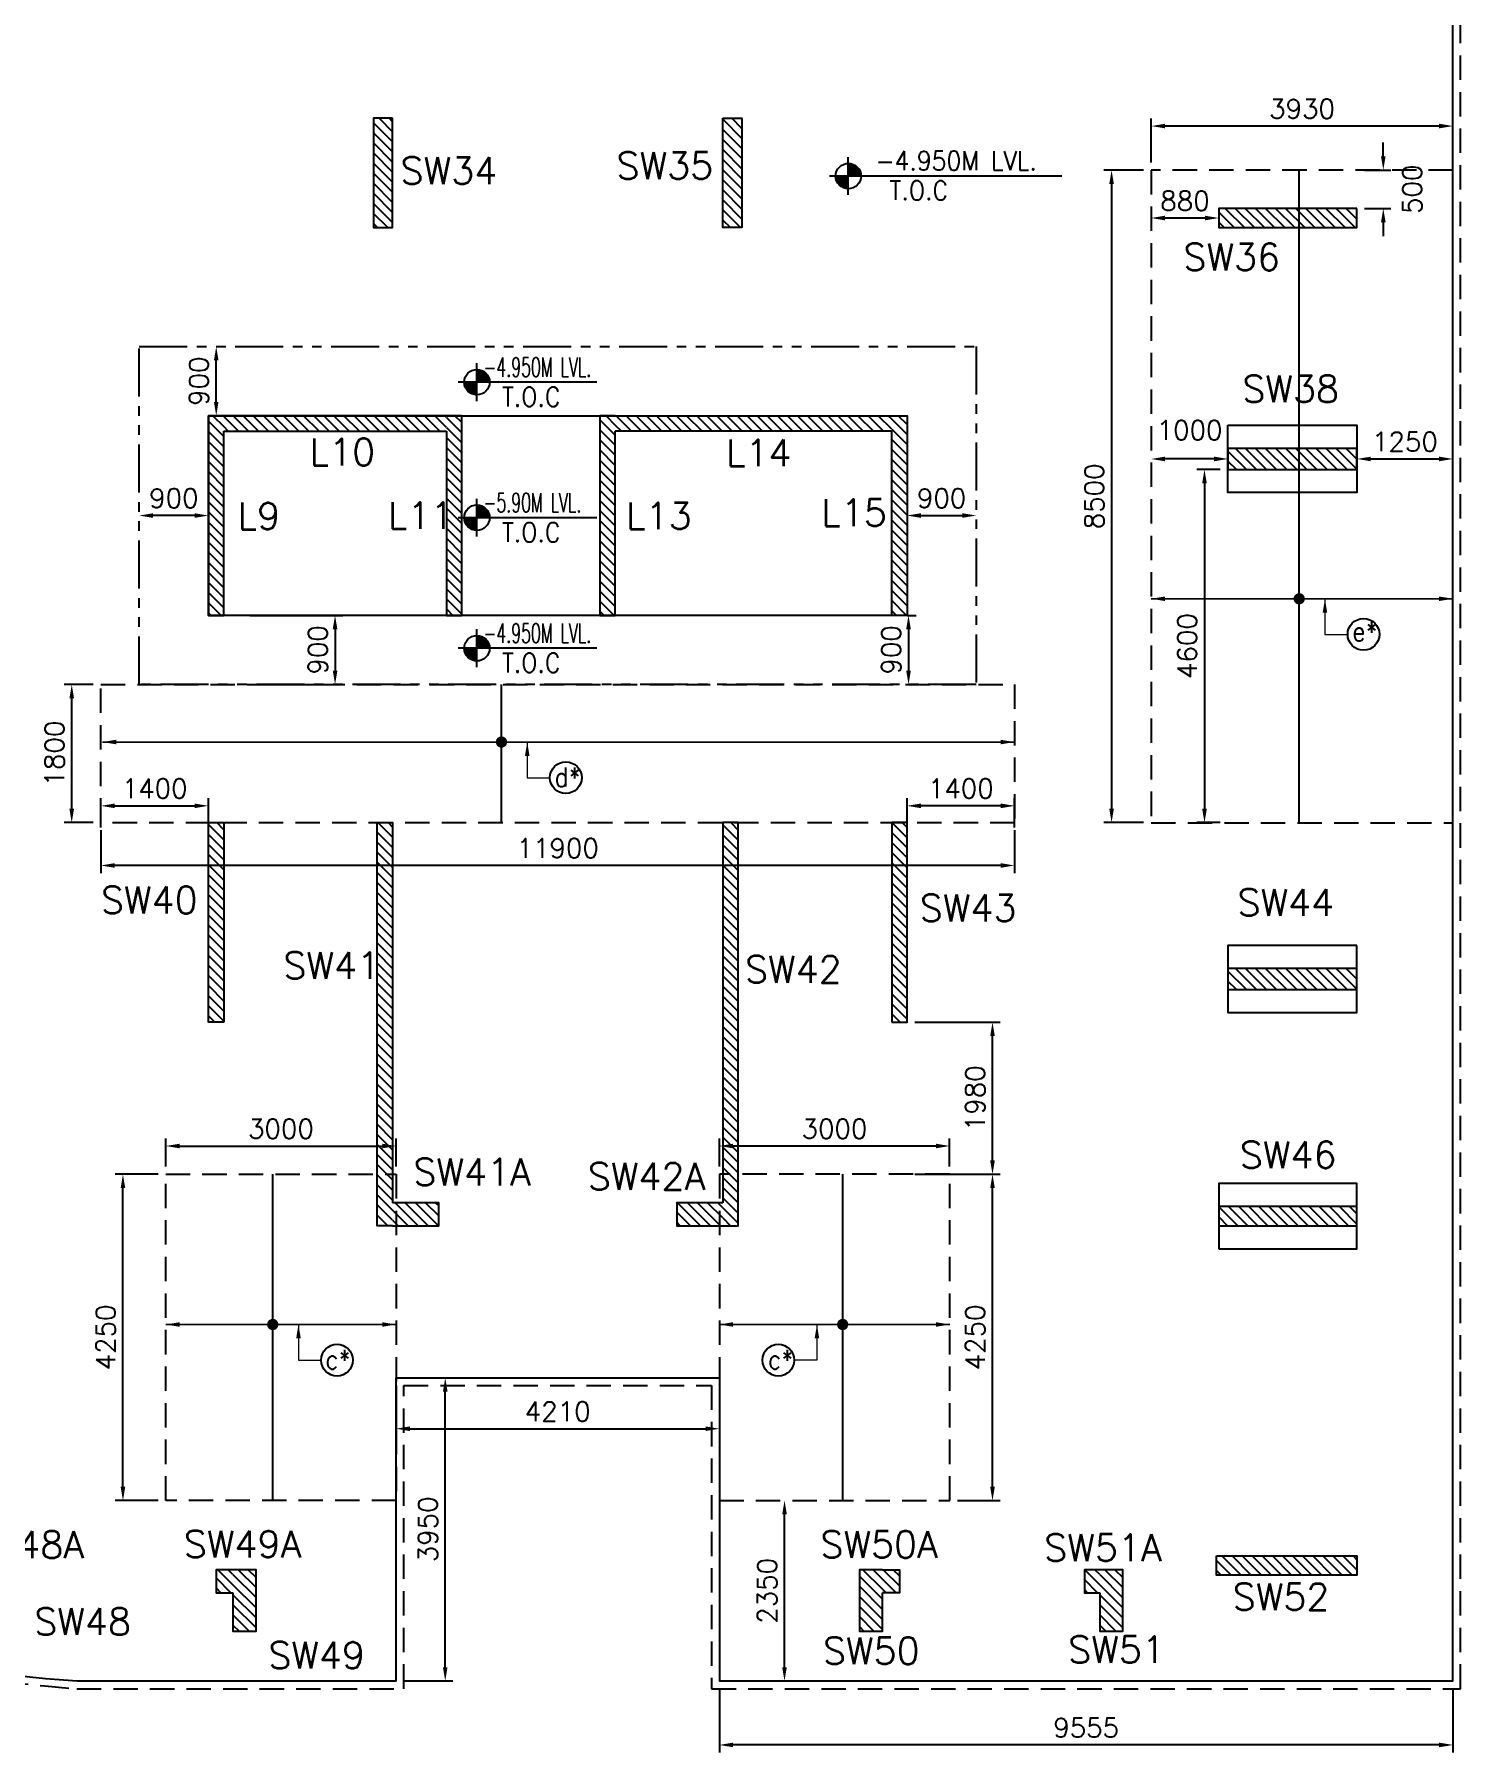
# Model space of a CAD drawing. Extents: x 493682 to 1244665, y -124941 to -2846.
# Drawn here: x 592529 to 611106, y -58527 to -36147 of the extents above; entities that cross this region are included whole.
import ezdxf
from ezdxf.lldxf.tags import DXFTag

# ---------------------------------------------------------------- set-up
doc = ezdxf.new("R2010")
doc.units = 0
doc.header["$MEASUREMENT"] = 0
doc.header["$PDMODE"] = 34
doc.header["$PDSIZE"] = 50
doc.linetypes.add('HIDDEN', pattern=[9.525, 6.35, -3.175])
doc.linetypes.add('PHANTOM4', pattern=[0.625, 0.3125, -0.0625, 0.0625, -0.0625, 0.0625, -0.0625])
for name, color, linetype in [('001 TOP VERTICAL STEEL', 183, 'Continuous'), ('001 Y.DIR', 92, 'Continuous'), ('003 5.875M', 123, 'Continuous'), ('02BEAM TEXT', 3, 'Continuous'), ('04 FOOTING', 2, 'Continuous'), ('04 NORMAL TEXT', 2, 'Continuous'), ('18 COL. TEXT', 1, 'Continuous'), ('19 COLUMN', 1, 'Continuous'), ('21GRID CIRCLE', 5, 'Continuous'), ('22222', 63, 'Continuous'), ('25 hatch', 8, 'Continuous'), ('26 HT (PCC)', 8, 'Continuous'), ('RENF', 2, 'Continuous')]:
    doc.layers.add(name, color=color, linetype=linetype)
doc.styles.add('ROMANS', font='simplex.shx')
tags = doc.linetypes.add('HIDDEN2', pattern=[0.1875, 0.125, -0.0625]).pattern_tags.tags
tags[6:7] = [DXFTag(74, 4), DXFTag(75, 0), DXFTag(340, '0'), DXFTag(46, 1.0), DXFTag(50, 0.0), DXFTag(44, 0.0), DXFTag(45, 0.0)]
tags[4:5] = [DXFTag(74, 4), DXFTag(75, 0), DXFTag(340, '0'), DXFTag(46, 1.0), DXFTag(50, 0.0), DXFTag(44, 0.0), DXFTag(45, 0.0)]
doc.dimstyles.new('SDU-II', dxfattribs={"dimscale": 100, "dimtxt": 2.5, "dimasz": 1.8, "dimexe": 1, "dimexo": 1, "dimgap": 1, "dimtad": 1, "dimdec": 0, "dimzin": 0, "dimdsep": 46, "dimtxsty": 'ROMANS', "dimcen": 0.09, "dimclrd": 5, "dimclre": 5, "dimclrt": 4, "dimadec": 0, "dimazin": 0, "dimtfac": 1, "dimtdec": 0, "dimtmove": 1, "dimatfit": 3, "dimfxl": 1, "dimtolj": 1, "dimtzin": 0, "dimlwd": 9, "dimlwe": 0, "dimarcsym": 1})
doc.dimstyles.get("Standard").update_dxf_attribs({"dimscale": 100, "dimtxt": 2.5, "dimasz": 1.8, "dimexe": 1, "dimexo": 1, "dimgap": 1, "dimtad": 1, "dimdec": 0, "dimzin": 0, "dimdsep": 46, "dimtxsty": 'ROMANS', "dimcen": 0, "dimclrd": 5, "dimclre": 5, "dimclrt": 4, "dimadec": 0, "dimazin": 0, "dimtfac": 1, "dimtdec": 4, "dimtofl": 0, "dimtmove": 2, "dimatfit": 3, "dimfxl": 1, "dimtolj": 1, "dimtzin": 0, "dimlwe": -1, "dimarcsym": 0})
pattern_1 = [(315, (-18882.915, -74416.34), (65.63609, 65.63609), [])]

# ---------------------------------------------------------------- blocks, each defined once
blk = doc.blocks.new('*D10')
at = {"color": 5, "linetype": 'Continuous', "transparency": 16777216}
for p, q in [((595337, -43714), (596546, -43714)), ((595337, -44614), (596546, -44614))]:
    blk.add_line(p, q, dxfattribs=at)
at = {"color": 5, "linetype": 'Continuous', "lineweight": -2, "transparency": 16777216}
blk.add_line((596446, -43894), (596446, -44434), dxfattribs=at)
at = {"color": 5, "transparency": 16777216}
for points in [[(596476, -43894), (596416, -43894), (596446, -43714)], [(596416, -44434), (596476, -44434), (596446, -44614)]]:
    blk.add_solid(points, dxfattribs=at)
at = {"layer": 'DEFPOINTS', "color": 0, "transparency": 16777216}
for p in [(595237, -43714), (595237, -44614), (596446, -44614)]:
    blk.add_point(p, dxfattribs=at)
at = {"color": 4, "transparency": 16777216, "insert": (596221, -44164), "char_height": 250, "attachment_point": 5, "rotation": 90, "style": 'ROMANS'}
blk.add_mtext('\\A1;900', dxfattribs=at)
blk = doc.blocks.new('zw$DB44')
at = {"layer": '25 hatch', "linetype": 'Continuous', "ltscale": 5}
h = blk.add_hatch(dxfattribs=at)
h.set_pattern_fill('ANSI31', color=256, scale=29.235733, angle=270, style=0)
h.set_pattern_definition(pattern_1)
h.paths.add_polyline_path([(5060, -29175), (4810, -29175), (4810, -30600), (5060, -30600)])
h = blk.add_hatch(dxfattribs=at)
h.set_pattern_fill('ANSI31', color=256, scale=29.235733, angle=270, style=0)
h.set_pattern_definition(pattern_1)
h.paths.add_polyline_path([(9360, -29175), (9610, -29175), (9610, -30600), (9360, -30600)])
h = blk.add_hatch(dxfattribs=at)
h.set_pattern_fill('ANSI31', color=256, scale=29.235733, angle=270, style=0)
h.set_pattern_definition(pattern_1)
h.paths.add_polyline_path([(17620, -30350), (15820, -30350), (15820, -30600), (17620, -30600)])
h = blk.add_hatch(dxfattribs=at)
h.set_pattern_fill('ANSI31', color=256, scale=29.235733, angle=270, style=0)
h.set_pattern_definition(pattern_1)
h.paths.add_polyline_path([(2860, -33050), (2660, -33050), (2660, -35650), (2860, -35650)])
h = blk.add_hatch(dxfattribs=at)
h.set_pattern_fill('ANSI31', color=256, scale=29.235733, angle=270, style=0)
h.set_pattern_definition(pattern_1)
h.paths.add_polyline_path([(5760, -33050), (2860, -33050), (2860, -33250), (5760, -33250)])
h = blk.add_hatch(dxfattribs=at)
h.set_pattern_fill('ANSI31', color=256, scale=29.235733, angle=270, style=0)
h.set_pattern_definition(pattern_1)
h.paths.add_polyline_path([(5760, -35650), (5960, -35650), (5960, -33050), (5760, -33050)])
h = blk.add_hatch(dxfattribs=at)
h.set_pattern_fill('ANSI31', color=256, scale=29.235733, angle=270, style=0)
h.set_pattern_definition(pattern_1)
h.paths.add_polyline_path([(7760, -35650), (7960, -35650), (7960, -33050), (7760, -33050)])
h = blk.add_hatch(dxfattribs=at)
h.set_pattern_fill('ANSI31', color=256, scale=29.235733, angle=270, style=0)
h.set_pattern_definition(pattern_1)
h.paths.add_polyline_path([(7960, -33050), (11560, -33050), (11560, -33250), (7960, -33250)])
h = blk.add_hatch(dxfattribs=at)
h.set_pattern_fill('ANSI31', color=256, scale=29.235733, angle=270, style=0)
h.set_pattern_definition(pattern_1)
h.paths.add_polyline_path([(11560, -33050), (11760, -33050), (11760, -35650), (11560, -35650)])
h = blk.add_hatch(dxfattribs=at)
h.set_pattern_fill('ANSI31', color=256, scale=29.235733, angle=270, style=0)
h.set_pattern_definition([(315, (257.085, -99961.34), (65.63609, 65.63609), [])])
h.paths.add_polyline_path([(17620, -33750), (17620, -33475), (15940, -33475), (15940, -33750)])
h = blk.add_hatch(dxfattribs=at)
h.set_pattern_fill('ANSI31', color=256, scale=29.235733, angle=270, style=0)
h.set_pattern_definition(pattern_1)
h.paths.add_polyline_path([(2860, -40950), (2660, -40950), (2660, -38350), (2860, -38350)])
h = blk.add_hatch(dxfattribs=at)
h.set_pattern_fill('ANSI31', color=256, scale=29.235733, angle=270, style=0)
h.set_pattern_definition(pattern_1)
h.paths.add_polyline_path([(4860, -38350), (5060, -38350), (5060, -43600), (4860, -43600)])
h = blk.add_hatch(dxfattribs=at)
h.set_pattern_fill('ANSI31', color=256, scale=29.235733, angle=270, style=0)
h.set_pattern_definition(pattern_1)
h.paths.add_polyline_path([(9360, -43600), (9560, -43600), (9560, -38350), (9360, -38350)])
h = blk.add_hatch(dxfattribs=at)
h.set_pattern_fill('ANSI31', color=256, scale=29.235733, angle=270, style=0)
h.set_pattern_definition(pattern_1)
h.paths.add_polyline_path([(11560, -40950), (11760, -40950), (11760, -38350), (11560, -38350)])
h = blk.add_hatch(dxfattribs=at)
h.set_pattern_fill('ANSI31', color=256, scale=29.235733, angle=270, style=0)
h.set_pattern_definition([(315, (257.085, -106736.34), (65.63609, 65.63609), [])])
h.paths.add_polyline_path([(17620, -40525), (17620, -40250), (15940, -40250), (15940, -40525)])
h = blk.add_hatch(dxfattribs=at)
h.set_pattern_fill('ANSI31', color=256, scale=29.235733, angle=270, style=0)
h.set_pattern_definition(pattern_1)
h.paths.add_polyline_path([(5060, -43600), (5660, -43600), (5660, -43300), (5060, -43300)])
h = blk.add_hatch(dxfattribs=at)
h.set_pattern_fill('ANSI31', color=256, scale=29.235733, angle=270, style=0)
h.set_pattern_definition(pattern_1)
h.paths.add_polyline_path([(8760, -43600), (9360, -43600), (9360, -43300), (8760, -43300)])
h = blk.add_hatch(dxfattribs=at)
h.set_pattern_fill('ANSI31', color=256, scale=29.235733, angle=270, style=0)
h.set_pattern_definition([(315, (137.085, -112036.34), (65.63609, 65.63609), [])])
h.paths.add_polyline_path([(15820, -43600), (15820, -43350), (17620, -43350), (17620, -43600)])
h = blk.add_hatch(dxfattribs=at)
h.set_pattern_fill('ANSI31', color=256, scale=29.235733, angle=270, style=0)
h.set_pattern_definition(pattern_1)
h.paths.add_polyline_path([(2760, -48380), (2980, -48380), (2980, -48080), (2760, -48080)])
h = blk.add_hatch(dxfattribs=at)
h.set_pattern_fill('ANSI31', color=256, scale=29.235733, angle=270, style=0)
h.set_pattern_definition(pattern_1)
h.paths.add_polyline_path([(2980, -48880), (3280, -48880), (3280, -48080), (2980, -48080)])
h = blk.add_hatch(dxfattribs=at)
h.set_pattern_fill('ANSI31', color=256, scale=29.235733, angle=270, style=0)
h.set_pattern_definition(pattern_1)
h.paths.add_polyline_path([(11140, -48880), (11440, -48880), (11440, -48080), (11140, -48080)])
h = blk.add_hatch(dxfattribs=at)
h.set_pattern_fill('ANSI31', color=256, scale=29.235733, angle=270, style=0)
h.set_pattern_definition(pattern_1)
h.paths.add_polyline_path([(11440, -48080), (11660, -48080), (11660, -48380), (11440, -48380)])
h = blk.add_hatch(dxfattribs=at)
h.set_pattern_fill('ANSI31', color=256, scale=29.235733, angle=270, style=0)
h.set_pattern_definition(pattern_1)
h.paths.add_polyline_path([(14270, -48080), (14070, -48080), (14070, -48380), (14270, -48380)])
h = blk.add_hatch(dxfattribs=at)
h.set_pattern_fill('ANSI31', color=256, scale=29.235733, angle=270, style=0)
h.set_pattern_definition(pattern_1)
h.paths.add_polyline_path([(14270, -48880), (14570, -48880), (14570, -48080), (14270, -48080)])
h = blk.add_hatch(dxfattribs=at)
h.set_pattern_fill('ANSI31', color=256, scale=29.235733, angle=270, style=0)
h.set_pattern_definition(pattern_1)
h.paths.add_polyline_path([(15790, -47899), (17620, -47899), (17620, -48150), (15790, -48150)])
at = {"layer": '19 COLUMN'}
for points in [[(5060, -29175), (4810, -29175), (4810, -30600), (5060, -30600)], [(9360, -29175), (9610, -29175), (9610, -30600), (9360, -30600)], [(17620, -30350), (15820, -30350), (15820, -30600), (17620, -30600)], [(15940, -33175), (17620, -33175), (17620, -34050), (15940, -34050)], [(17620, -33750), (17620, -33475), (15940, -33475), (15940, -33750)], [(2860, -40950), (2660, -40950), (2660, -38350), (2860, -38350)], [(11560, -40950), (11760, -40950), (11760, -38350), (11560, -38350)], [(17620, -39950), (15940, -39950), (15940, -40825), (17620, -40825)], [(17620, -40525), (17620, -40250), (15940, -40250), (15940, -40525)], [(15820, -43900), (17620, -43900), (17620, -43050), (15820, -43050)], [(17620, -43600), (17620, -43350), (15820, -43350), (15820, -43600)], [(15790, -47899), (17620, -47899), (17620, -48150), (15790, -48150)]]:
    blk.add_lwpolyline(points, close=True, dxfattribs=at)
for points in [[(2860, -33050), (2860, -33050), (2660, -33050), (2660, -35650), (2860, -35650), (2860, -33250)], [(5760, -33050), (2860, -33050), (2860, -33050)], [(5760, -33250), (5760, -35650), (5960, -35650), (5960, -33050), (5760, -33050)], [(7960, -33050), (7760, -33050), (7760, -35650), (7960, -35650), (7960, -33250)], [(7960, -33050), (11560, -33050)], [(11560, -33050), (11760, -33050), (11760, -35650), (11560, -35650), (11560, -33250)], [(2860, -33250), (5760, -33250)], [(11560, -33250), (7960, -33250)], [(5060, -43600), (4860, -43600), (4860, -38350), (5060, -38350), (5060, -43300)], [(9360, -43600), (9560, -43600), (9560, -38350), (9360, -38350), (9360, -43300)], [(5060, -43600), (5660, -43600), (5660, -43300), (5060, -43300)], [(9360, -43300), (8760, -43300), (8760, -43600), (9360, -43600)], [(2980, -48080), (2760, -48080), (2760, -48380), (2980, -48380)], [(2980, -48380), (2980, -48880), (3280, -48880), (3280, -48080), (2980, -48080)], [(11440, -48080), (11140, -48080), (11140, -48880), (11440, -48880), (11440, -48380)], [(11440, -48080), (11660, -48080), (11660, -48380), (11440, -48380)], [(14270, -48080), (14070, -48080), (14070, -48380), (14270, -48380)], [(14270, -48380), (14270, -48880), (14570, -48880), (14570, -48080), (14270, -48080)]]:
    blk.add_lwpolyline(points, dxfattribs=at)
blk = doc.blocks.new('*D21')
at = {"color": 5, "linetype": 'Continuous', "transparency": 16777216}
for p, q in [((594896, -40214), (594998, -40214)), ((594896, -41114), (594998, -41114))]:
    blk.add_line(p, q, dxfattribs=at)
at = {"color": 5, "linetype": 'Continuous', "lineweight": -2, "transparency": 16777216}
blk.add_line((594898, -40934), (594898, -40394), dxfattribs=at)
at = {"color": 5, "transparency": 16777216}
for points in [[(594928, -40394), (594868, -40394), (594898, -40214)], [(594868, -40934), (594928, -40934), (594898, -41114)]]:
    blk.add_solid(points, dxfattribs=at)
at = {"layer": 'DEFPOINTS', "color": 0, "transparency": 16777216}
for p in [(594796, -40214), (594898, -40214), (594796, -41114)]:
    blk.add_point(p, dxfattribs=at)
at = {"color": 4, "transparency": 16777216, "insert": (594673, -40664), "char_height": 250, "attachment_point": 5, "rotation": 90, "style": 'ROMANS'}
blk.add_mtext('\\A1;900', dxfattribs=at)
blk = doc.blocks.new('*D22')
at = {"color": 5, "linetype": 'Continuous', "transparency": 16777216}
for p, q in [((593896, -42514), (593896, -42514)), ((594796, -42514), (594796, -42514))]:
    blk.add_line(p, q, dxfattribs=at)
at = {"color": 5, "linetype": 'Continuous', "lineweight": -2, "transparency": 16777216}
blk.add_line((594616, -42414), (594076, -42414), dxfattribs=at)
at = {"color": 5, "transparency": 16777216}
for points in [[(594076, -42384), (594076, -42444), (593896, -42414)], [(594616, -42444), (594616, -42384), (594796, -42414)]]:
    blk.add_solid(points, dxfattribs=at)
at = {"layer": 'DEFPOINTS', "color": 0, "transparency": 16777216}
for p in [(593896, -42414), (593896, -42414), (594796, -42414)]:
    blk.add_point(p, dxfattribs=at)
at = {"color": 4, "transparency": 16777216, "insert": (594346, -42189), "char_height": 250, "attachment_point": 5, "style": 'ROMANS'}
blk.add_mtext('\\A1;900', dxfattribs=at)
blk = doc.blocks.new('*D23')
at = {"color": 5, "linetype": 'Continuous', "transparency": 16777216}
for p, q in [((603896, -42314), (603896, -42314)), ((604796, -42314), (604796, -42314))]:
    blk.add_line(p, q, dxfattribs=at)
at = {"color": 5, "linetype": 'Continuous', "lineweight": -2, "transparency": 16777216}
blk.add_line((604076, -42414), (604616, -42414), dxfattribs=at)
at = {"color": 5, "transparency": 16777216}
for points in [[(604076, -42384), (604076, -42444), (603896, -42414)], [(604616, -42444), (604616, -42384), (604796, -42414)]]:
    blk.add_solid(points, dxfattribs=at)
at = {"layer": 'DEFPOINTS', "color": 0, "transparency": 16777216}
for p in [(603896, -42414), (604796, -42414), (604796, -42414)]:
    blk.add_point(p, dxfattribs=at)
at = {"color": 4, "transparency": 16777216, "insert": (604346, -42189), "char_height": 250, "attachment_point": 5, "rotation": 0.0008, "style": 'ROMANS'}
blk.add_mtext('\\A1;900', dxfattribs=at)
blk = doc.blocks.new('*D24')
at = {"color": 5, "linetype": 'Continuous', "transparency": 16777216}
for p, q in [((603896, -43714), (604015, -43714)), ((603896, -44614), (604015, -44614))]:
    blk.add_line(p, q, dxfattribs=at)
at = {"color": 5, "linetype": 'Continuous', "lineweight": -2, "transparency": 16777216}
blk.add_line((603915, -43894), (603915, -44434), dxfattribs=at)
at = {"color": 5, "transparency": 16777216}
for points in [[(603945, -43894), (603885, -43894), (603915, -43714)], [(603885, -44434), (603945, -44434), (603915, -44614)]]:
    blk.add_solid(points, dxfattribs=at)
at = {"layer": 'DEFPOINTS', "color": 0, "transparency": 16777216}
for p in [(603796, -43714), (603796, -44614), (603915, -44614)]:
    blk.add_point(p, dxfattribs=at)
at = {"color": 4, "transparency": 16777216, "insert": (603690, -44164), "char_height": 250, "attachment_point": 5, "rotation": 90, "style": 'ROMANS'}
blk.add_mtext('\\A1;900', dxfattribs=at)
blk = doc.blocks.new('*D53')
at = {"color": 5, "linetype": 'Continuous', "transparency": 16777216}
for p, q in [((593396, -46514), (593396, -47072)), ((605296, -46514), (605296, -47072))]:
    blk.add_line(p, q, dxfattribs=at)
at = {"color": 5, "linetype": 'Continuous', "lineweight": -2, "transparency": 16777216}
blk.add_line((605116, -46972), (593576, -46972), dxfattribs=at)
at = {"color": 5, "transparency": 16777216}
for points in [[(593576, -46942), (593576, -47002), (593396, -46972)], [(605116, -47002), (605116, -46942), (605296, -46972)]]:
    blk.add_solid(points, dxfattribs=at)
at = {"layer": 'DEFPOINTS', "color": 0, "transparency": 16777216}
for p in [(593396, -46414), (605296, -46414), (593396, -46972)]:
    blk.add_point(p, dxfattribs=at)
at = {"color": 4, "transparency": 16777216, "insert": (599346, -46747), "char_height": 250, "attachment_point": 5, "style": 'ROMANS'}
blk.add_mtext('\\A1;11900', dxfattribs=at)
blk = doc.blocks.new('*D55')
at = {"color": 5, "linetype": 'Continuous', "transparency": 16777216}
for p, q in [((607076, -37814), (607076, -37241)), ((611006, -37814), (611006, -37241))]:
    blk.add_line(p, q, dxfattribs=at)
at = {"color": 5, "linetype": 'Continuous', "lineweight": -2, "transparency": 16777216}
blk.add_line((610826, -37341), (607256, -37341), dxfattribs=at)
at = {"color": 5, "transparency": 16777216}
for points in [[(607256, -37311), (607256, -37371), (607076, -37341)], [(610826, -37371), (610826, -37311), (611006, -37341)]]:
    blk.add_solid(points, dxfattribs=at)
at = {"layer": 'DEFPOINTS', "color": 0, "transparency": 16777216}
for p in [(607076, -37341), (607076, -37914), (611006, -37914)]:
    blk.add_point(p, dxfattribs=at)
at = {"color": 4, "transparency": 16777216, "insert": (609041, -37116), "char_height": 250, "attachment_point": 5, "style": 'ROMANS'}
blk.add_mtext('\\A1;3930', dxfattribs=at)
blk = doc.blocks.new('*D56')
at = {"color": 5, "linetype": 'Continuous', "transparency": 16777216}
for p, q in [((594140, -50994), (593583, -50994)), ((594140, -55244), (593583, -55244))]:
    blk.add_line(p, q, dxfattribs=at)
at = {"color": 5, "linetype": 'Continuous', "lineweight": -2, "transparency": 16777216}
blk.add_line((593683, -55064), (593683, -51174), dxfattribs=at)
at = {"color": 5, "transparency": 16777216}
for points in [[(593713, -51174), (593653, -51174), (593683, -50994)], [(593653, -55064), (593713, -55064), (593683, -55244)]]:
    blk.add_solid(points, dxfattribs=at)
at = {"layer": 'DEFPOINTS', "color": 0, "transparency": 16777216}
for p in [(593683, -50994), (594240, -50994), (594240, -55244)]:
    blk.add_point(p, dxfattribs=at)
at = {"color": 4, "transparency": 16777216, "insert": (593458, -53119), "char_height": 250, "attachment_point": 5, "rotation": 90, "style": 'ROMANS'}
blk.add_mtext('\\A1;4250', dxfattribs=at)
blk = doc.blocks.new('*D57')
at = {"color": 5, "linetype": 'Continuous', "transparency": 16777216}
for p, q in [((594240, -50894), (594240, -50526)), ((597241, -50894), (597241, -50526))]:
    blk.add_line(p, q, dxfattribs=at)
at = {"color": 5, "linetype": 'Continuous', "lineweight": -2, "transparency": 16777216}
blk.add_line((594420, -50626), (597061, -50626), dxfattribs=at)
at = {"color": 5, "transparency": 16777216}
for points in [[(594420, -50596), (594420, -50656), (594240, -50626)], [(597061, -50656), (597061, -50596), (597241, -50626)]]:
    blk.add_solid(points, dxfattribs=at)
at = {"layer": 'DEFPOINTS', "color": 0, "transparency": 16777216}
for p in [(597241, -50626), (594240, -50994), (597241, -50994)]:
    blk.add_point(p, dxfattribs=at)
at = {"color": 4, "transparency": 16777216, "insert": (595741, -50401), "char_height": 250, "attachment_point": 5, "style": 'ROMANS'}
blk.add_mtext('\\A1;3000', dxfattribs=at)
blk = doc.blocks.new('*D58')
at = {"color": 5, "linetype": 'Continuous', "transparency": 16777216}
for p, q in [((604551, -50994), (605109, -50994)), ((604551, -55244), (605109, -55244))]:
    blk.add_line(p, q, dxfattribs=at)
at = {"color": 5, "linetype": 'Continuous', "lineweight": -2, "transparency": 16777216}
blk.add_line((605009, -55064), (605009, -51174), dxfattribs=at)
at = {"color": 5, "transparency": 16777216}
for points in [[(605039, -51174), (604979, -51174), (605009, -50994)], [(604979, -55064), (605039, -55064), (605009, -55244)]]:
    blk.add_solid(points, dxfattribs=at)
at = {"layer": 'DEFPOINTS', "color": 0, "transparency": 16777216}
for p in [(604451, -50994), (605009, -50994), (604451, -55244)]:
    blk.add_point(p, dxfattribs=at)
at = {"color": 4, "transparency": 16777216, "insert": (604784, -53119), "char_height": 250, "attachment_point": 5, "rotation": 90, "style": 'ROMANS'}
blk.add_mtext('\\A1;4250', dxfattribs=at)
blk = doc.blocks.new('*D59')
at = {"color": 5, "linetype": 'Continuous', "transparency": 16777216}
for p, q in [((601451, -50894), (601451, -50526)), ((604451, -50894), (604451, -50526))]:
    blk.add_line(p, q, dxfattribs=at)
at = {"color": 5, "linetype": 'Continuous', "lineweight": -2, "transparency": 16777216}
blk.add_line((604271, -50626), (601631, -50626), dxfattribs=at)
at = {"color": 5, "transparency": 16777216}
for points in [[(601631, -50596), (601631, -50656), (601451, -50626)], [(604271, -50656), (604271, -50596), (604451, -50626)]]:
    blk.add_solid(points, dxfattribs=at)
at = {"layer": 'DEFPOINTS', "color": 0, "transparency": 16777216}
for p in [(601451, -50626), (601451, -50994), (604451, -50994)]:
    blk.add_point(p, dxfattribs=at)
at = {"color": 4, "transparency": 16777216, "insert": (602951, -50401), "char_height": 250, "attachment_point": 5, "style": 'ROMANS'}
blk.add_mtext('\\A1;3000', dxfattribs=at)
blk = doc.blocks.new('*D68')
at = {"color": 5, "transparency": 16777216}
for p, q in [((606976, -37914), (606460, -37914)), ((606976, -46414), (606460, -46414))]:
    blk.add_line(p, q, dxfattribs=at)
at = {"color": 5, "lineweight": -2, "transparency": 16777216}
blk.add_line((606560, -38094), (606560, -46234), dxfattribs=at)
at = {"color": 5, "transparency": 16777216}
for points in [[(606590, -38094), (606530, -38094), (606560, -37914)], [(606530, -46234), (606590, -46234), (606560, -46414)]]:
    blk.add_solid(points, dxfattribs=at)
at = {"layer": 'DEFPOINTS', "color": 0, "transparency": 16777216}
for p in [(607076, -37914), (606560, -46414), (607076, -46414)]:
    blk.add_point(p, dxfattribs=at)
at = {"color": 4, "transparency": 16777216, "insert": (606335, -42164), "char_height": 250, "attachment_point": 5, "rotation": 90, "style": 'ROMANS'}
blk.add_mtext('\\A1;8500', dxfattribs=at)
blk = doc.blocks.new('*D69')
at = {"color": 5, "linetype": 'Continuous', "transparency": 16777216}
for p, q in [((593295, -44614), (592916, -44614)), ((593295, -46414), (592916, -46414))]:
    blk.add_line(p, q, dxfattribs=at)
at = {"color": 5, "linetype": 'Continuous', "lineweight": -2, "transparency": 16777216}
blk.add_line((593016, -46234), (593016, -44794), dxfattribs=at)
at = {"color": 5, "transparency": 16777216}
for points in [[(593046, -44794), (592986, -44794), (593016, -44614)], [(592986, -46234), (593046, -46234), (593016, -46414)]]:
    blk.add_solid(points, dxfattribs=at)
at = {"layer": 'DEFPOINTS', "color": 0, "transparency": 16777216}
for p in [(593016, -44614), (593395, -44614), (593395, -46414)]:
    blk.add_point(p, dxfattribs=at)
at = {"color": 4, "transparency": 16777216, "insert": (592791, -45514), "char_height": 250, "attachment_point": 5, "rotation": 90, "style": 'ROMANS'}
blk.add_mtext('\\A1;1800', dxfattribs=at)
blk = doc.blocks.new('*D253')
at = {"color": 5, "transparency": 16777216}
for p, q in [((609756, -41577), (609756, -41577)), ((611006, -41577), (611006, -41577))]:
    blk.add_line(p, q, dxfattribs=at)
at = {"color": 5, "lineweight": -2, "transparency": 16777216}
blk.add_line((609936, -41677), (610826, -41677), dxfattribs=at)
at = {"color": 5, "transparency": 16777216}
for points in [[(609936, -41647), (609936, -41707), (609756, -41677)], [(610826, -41707), (610826, -41647), (611006, -41677)]]:
    blk.add_solid(points, dxfattribs=at)
at = {"layer": 'DEFPOINTS', "color": 0, "transparency": 16777216}
for p in [(609756, -41677), (611006, -41677), (611006, -41677)]:
    blk.add_point(p, dxfattribs=at)
at = {"color": 4, "transparency": 16777216, "insert": (610381, -41452), "char_height": 250, "attachment_point": 5, "style": 'ROMANS'}
blk.add_mtext('\\A1;1250', dxfattribs=at)
blk = doc.blocks.new('*D295')
at = {"color": 5, "transparency": 16777216}
for p, q in [((601451, -57694), (601451, -58527)), ((611006, -57694), (611006, -58527))]:
    blk.add_line(p, q, dxfattribs=at)
at = {"color": 5, "lineweight": -2, "transparency": 16777216}
blk.add_line((610826, -58427), (601631, -58427), dxfattribs=at)
at = {"color": 5, "transparency": 16777216}
for points in [[(601631, -58397), (601631, -58457), (601451, -58427)], [(610826, -58457), (610826, -58397), (611006, -58427)]]:
    blk.add_solid(points, dxfattribs=at)
at = {"layer": 'DEFPOINTS', "color": 0, "transparency": 16777216}
for p in [(601451, -57594), (611006, -57594), (601451, -58427)]:
    blk.add_point(p, dxfattribs=at)
at = {"color": 4, "transparency": 16777216, "insert": (606229, -58202), "char_height": 250, "attachment_point": 5, "style": 'ROMANS'}
blk.add_mtext('\\A1;9555', dxfattribs=at)
blk = doc.blocks.new('*D296')
at = {"color": 5, "transparency": 16777216}
for p, q in [((602200, -55244), (602200, -55244)), ((602200, -57594), (602200, -57594))]:
    blk.add_line(p, q, dxfattribs=at)
at = {"color": 5, "lineweight": -2, "transparency": 16777216}
blk.add_line((602300, -57414), (602300, -55424), dxfattribs=at)
at = {"color": 5, "transparency": 16777216}
for points in [[(602330, -55424), (602270, -55424), (602300, -55244)], [(602270, -57414), (602330, -57414), (602300, -57594)]]:
    blk.add_solid(points, dxfattribs=at)
at = {"layer": 'DEFPOINTS', "color": 0, "transparency": 16777216}
for p in [(602300, -55244), (602300, -55244), (602300, -57594)]:
    blk.add_point(p, dxfattribs=at)
at = {"color": 4, "transparency": 16777216, "insert": (602075, -56419), "char_height": 250, "attachment_point": 5, "rotation": 90, "style": 'ROMANS'}
blk.add_mtext('\\A1;2350', dxfattribs=at)
blk = doc.blocks.new('*D297')
at = {"color": 5, "transparency": 16777216}
for p, q in [((603996, -49014), (605109, -49014)), ((603996, -50994), (605109, -50994))]:
    blk.add_line(p, q, dxfattribs=at)
at = {"color": 5, "lineweight": -2, "transparency": 16777216}
blk.add_line((605009, -50814), (605009, -49194), dxfattribs=at)
at = {"color": 5, "transparency": 16777216}
for points in [[(605039, -49194), (604979, -49194), (605009, -49014)], [(604979, -50814), (605039, -50814), (605009, -50994)]]:
    blk.add_solid(points, dxfattribs=at)
at = {"layer": 'DEFPOINTS', "color": 0, "transparency": 16777216}
for p in [(603896, -49014), (605009, -49014), (603896, -50994)]:
    blk.add_point(p, dxfattribs=at)
at = {"color": 4, "transparency": 16777216, "insert": (604784, -50004), "char_height": 250, "attachment_point": 5, "rotation": 90, "style": 'ROMANS'}
blk.add_mtext('\\A1;1980', dxfattribs=at)
blk = doc.blocks.new('*D298')
at = {"color": 5, "transparency": 16777216}
for p, q in [((607076, -41577), (607076, -41577)), ((608076, -41577), (608076, -41577))]:
    blk.add_line(p, q, dxfattribs=at)
at = {"color": 5, "lineweight": -2, "transparency": 16777216}
blk.add_line((607896, -41677), (607256, -41677), dxfattribs=at)
at = {"color": 5, "transparency": 16777216}
for points in [[(607256, -41647), (607256, -41707), (607076, -41677)], [(607896, -41707), (607896, -41647), (608076, -41677)]]:
    blk.add_solid(points, dxfattribs=at)
at = {"layer": 'DEFPOINTS', "color": 0, "transparency": 16777216}
for p in [(607076, -41677), (607076, -41677), (608076, -41677)]:
    blk.add_point(p, dxfattribs=at)
at = {"color": 4, "transparency": 16777216, "insert": (607576, -41302), "char_height": 250, "attachment_point": 5, "style": 'ROMANS'}
blk.add_mtext('\\A1;1000', dxfattribs=at)
blk = doc.blocks.new('*D299')
at = {"color": 5, "transparency": 16777216}
for p, q in [((607076, -38439), (607076, -38439)), ((607956, -38439), (607956, -38439))]:
    blk.add_line(p, q, dxfattribs=at)
at = {"color": 5, "lineweight": -2, "transparency": 16777216}
blk.add_line((607776, -38539), (607256, -38539), dxfattribs=at)
at = {"color": 5, "transparency": 16777216}
for points in [[(607256, -38509), (607256, -38569), (607076, -38539)], [(607776, -38569), (607776, -38509), (607956, -38539)]]:
    blk.add_solid(points, dxfattribs=at)
at = {"layer": 'DEFPOINTS', "color": 0, "transparency": 16777216}
for p in [(607076, -38539), (607076, -38539), (607956, -38539)]:
    blk.add_point(p, dxfattribs=at)
at = {"color": 4, "transparency": 16777216, "insert": (607516, -38314), "char_height": 250, "attachment_point": 5, "style": 'ROMANS'}
blk.add_mtext('\\A1;880', dxfattribs=at)
blk = doc.blocks.new('*D300')
at = {"color": 5, "transparency": 16777216}
for p, q in [((607976, -41814), (607670, -41814)), ((607976, -46414), (607670, -46414))]:
    blk.add_line(p, q, dxfattribs=at)
at = {"color": 5, "lineweight": -2, "transparency": 16777216}
blk.add_line((607770, -41994), (607770, -46234), dxfattribs=at)
at = {"color": 5, "transparency": 16777216}
for points in [[(607800, -41994), (607740, -41994), (607770, -41814)], [(607740, -46234), (607800, -46234), (607770, -46414)]]:
    blk.add_solid(points, dxfattribs=at)
at = {"layer": 'DEFPOINTS', "color": 0, "transparency": 16777216}
for p in [(608076, -41814), (607770, -46414), (608076, -46414)]:
    blk.add_point(p, dxfattribs=at)
at = {"color": 4, "transparency": 16777216, "insert": (607545, -44114), "char_height": 250, "attachment_point": 5, "rotation": 90, "style": 'ROMANS'}
blk.add_mtext('\\A1;4600', dxfattribs=at)
blk = doc.blocks.new('*D301')
at = {"color": 5, "lineweight": -2, "transparency": 16777216}
for p, q in [((610099, -37734), (610099, -37554)), ((610099, -38594), (610099, -38774))]:
    blk.add_line(p, q, dxfattribs=at)
at = {"color": 5, "transparency": 16777216}
for p, q in [((609856, -37914), (610199, -37914)), ((609856, -38414), (610199, -38414))]:
    blk.add_line(p, q, dxfattribs=at)
for points in [[(610069, -37734), (610129, -37734), (610099, -37914)], [(610129, -38594), (610069, -38594), (610099, -38414)]]:
    blk.add_solid(points, dxfattribs=at)
at = {"layer": 'DEFPOINTS', "color": 0, "transparency": 16777216}
for p in [(609756, -37914), (610099, -37914), (609756, -38414)]:
    blk.add_point(p, dxfattribs=at)
at = {"color": 4, "transparency": 16777216, "insert": (610474, -38164), "char_height": 250, "attachment_point": 5, "rotation": 90, "style": 'ROMANS'}
blk.add_mtext('\\A1;500', dxfattribs=at)
blk = doc.blocks.new('*D302')
at = {"color": 5, "transparency": 16777216}
for p, q in [((593396, -46479), (593396, -46095)), ((594796, -46479), (594796, -46095))]:
    blk.add_line(p, q, dxfattribs=at)
at = {"color": 5, "lineweight": -2, "transparency": 16777216}
blk.add_line((593576, -46195), (594616, -46195), dxfattribs=at)
at = {"color": 5, "transparency": 16777216}
for points in [[(593576, -46165), (593576, -46225), (593396, -46195)], [(594616, -46225), (594616, -46165), (594796, -46195)]]:
    blk.add_solid(points, dxfattribs=at)
at = {"layer": 'DEFPOINTS', "color": 0, "transparency": 16777216}
for p in [(594796, -46195), (593396, -46579), (594796, -46579)]:
    blk.add_point(p, dxfattribs=at)
at = {"color": 4, "transparency": 16777216, "insert": (594096, -45970), "char_height": 250, "attachment_point": 5, "style": 'ROMANS'}
blk.add_mtext('\\A1;1400', dxfattribs=at)
blk = doc.blocks.new('*D303')
at = {"color": 5, "transparency": 16777216}
for p, q in [((603896, -46479), (603896, -46095)), ((605296, -46479), (605296, -46095))]:
    blk.add_line(p, q, dxfattribs=at)
at = {"color": 5, "lineweight": -2, "transparency": 16777216}
blk.add_line((605116, -46195), (604076, -46195), dxfattribs=at)
at = {"color": 5, "transparency": 16777216}
for points in [[(604076, -46165), (604076, -46225), (603896, -46195)], [(605116, -46225), (605116, -46165), (605296, -46195)]]:
    blk.add_solid(points, dxfattribs=at)
at = {"layer": 'DEFPOINTS', "color": 0, "transparency": 16777216}
for p in [(603896, -46195), (603896, -46579), (605296, -46579)]:
    blk.add_point(p, dxfattribs=at)
at = {"color": 4, "transparency": 16777216, "insert": (604596, -45970), "char_height": 250, "attachment_point": 5, "style": 'ROMANS'}
blk.add_mtext('\\A1;1400', dxfattribs=at)
blk = doc.blocks.new('*D327')
at = {"color": 5, "transparency": 16777216}
for p, q in [((597341, -53644), (597981, -53644)), ((597341, -57594), (597981, -57594))]:
    blk.add_line(p, q, dxfattribs=at)
at = {"color": 5, "lineweight": -2, "transparency": 16777216}
blk.add_line((597881, -57414), (597881, -53824), dxfattribs=at)
at = {"color": 5, "transparency": 16777216}
for points in [[(597911, -53824), (597851, -53824), (597881, -53644)], [(597851, -57414), (597911, -57414), (597881, -57594)]]:
    blk.add_solid(points, dxfattribs=at)
at = {"layer": 'DEFPOINTS', "color": 0, "transparency": 16777216}
for p in [(597241, -53644), (597881, -53644), (597241, -57594)]:
    blk.add_point(p, dxfattribs=at)
at = {"color": 4, "transparency": 16777216, "insert": (597656, -55619), "char_height": 250, "attachment_point": 5, "rotation": 90, "style": 'ROMANS'}
blk.add_mtext('\\A1;3950', dxfattribs=at)
blk = doc.blocks.new('*D328')
at = {"color": 5, "transparency": 16777216}
for p, q in [((597241, -53744), (597241, -54408)), ((601451, -53744), (601451, -54408))]:
    blk.add_line(p, q, dxfattribs=at)
at = {"color": 5, "lineweight": -2, "transparency": 16777216}
blk.add_line((597421, -54308), (601271, -54308), dxfattribs=at)
at = {"color": 5, "transparency": 16777216}
for points in [[(597421, -54278), (597421, -54338), (597241, -54308)], [(601271, -54338), (601271, -54278), (601451, -54308)]]:
    blk.add_solid(points, dxfattribs=at)
at = {"layer": 'DEFPOINTS', "color": 0, "transparency": 16777216}
for p in [(597241, -53644), (601451, -53644), (601451, -54308)]:
    blk.add_point(p, dxfattribs=at)
at = {"color": 4, "transparency": 16777216, "insert": (599346, -54083), "char_height": 250, "attachment_point": 5, "style": 'ROMANS'}
blk.add_mtext('\\A1;4210', dxfattribs=at)

msp = doc.modelspace()

# ---------------------------------------------------------------- hatches: boundary and pattern name
h = msp.add_hatch()
h.set_pattern_fill('ANSI31', color=5, scale=8.105755, style=0)
h.set_pattern_definition([(45, (592866.637, -45921.1259), (-0.71645428, 0.71645427), [])])
h.paths.add_polyline_path([(602965.7, -37991.9, 0.4142136), (603131, -38157.1), (603131, -37991.9)])
h.paths.add_polyline_path([(603131, -37991.9), (603296.2, -37991.9, 0.4142136), (603131, -37826.6)])
h = msp.add_hatch()
h.set_pattern_fill('ANSI31', color=5, scale=8.105755, style=0)
h.set_pattern_definition([(45, (588029.3783, -48606.0998), (-0.71645428, 0.71645427), [])])
h.paths.add_polyline_path([(598128.5, -40676.9, 0.4142136), (598293.7, -40842.1), (598293.7, -40676.9)])
h.paths.add_polyline_path([(598293.7, -40676.9), (598459, -40676.9, 0.4142136), (598293.7, -40511.6)])
h = msp.add_hatch()
h.set_pattern_fill('ANSI31', color=5, scale=8.105755, style=0)
h.set_pattern_definition([(45, (588029.3783, -50371.0998), (-0.71645428, 0.71645427), [])])
h.paths.add_polyline_path([(598128.5, -42441.9, 0.4142136), (598293.7, -42607.1), (598293.7, -42441.9)])
h.paths.add_polyline_path([(598293.7, -42441.9), (598459, -42441.9, 0.4142136), (598293.7, -42276.6)])
h = msp.add_hatch()
h.set_pattern_fill('ANSI31', color=5, scale=8.105755, style=0)
h.set_pattern_definition([(45, (588029.3783, -52071.5998), (-0.71645428, 0.71645427), [])])
h.paths.add_polyline_path([(598128.5, -44142.4, 0.4142136), (598293.7, -44307.6), (598293.7, -44142.4)])
h.paths.add_polyline_path([(598293.7, -44142.4), (598459, -44142.4, 0.4142136), (598293.7, -43977.1)])

# ---------------------------------------------------------------- linework, layer by layer
at = {"color": 5}
for p, q in [((603131, -38238.2, -41231073480.3), (603131, -37745.6, -41231073480.3)), ((605912.9, -37991.9, -41231154314.3), (602884.7, -37991.9, -41231073480.3)), ((598293.7, -40923.2, 26076.1), (598293.7, -40430.6, 26076.1)), ((599854.7, -40676.9, -42485.1), (598047.4, -40676.9, 26076.1)), ((598293.7, -42688.2, 26076.1), (598293.7, -42195.6, 26076.1)), ((599854.7, -42441.9, -42485.1), (598047.4, -42441.9, 26076.1)), ((598293.7, -44388.7, 26076.1), (598293.7, -43896.1, 26076.1)), ((599854.7, -44142.4, -42485.1), (598047.4, -44142.4, 26076.1))]:
    msp.add_line(p, q, dxfattribs=at)
for centre in [(603131, -37991.9, -41231073480.3), (598293.7, -40676.9, 26076.1), (598293.7, -42441.9, 26076.1), (598293.7, -44142.4, 26076.1)]:
    msp.add_circle(centre, 165.3, dxfattribs=at)
at = {"layer": '001 TOP VERTICAL STEEL', "color": 183, "linetype": 'HIDDEN', "ltscale": 50, "elevation": 0}
for points in [[(607076.1, -46414.3), (611006.4, -46414.3), (611006.4, -37914), (607076.1, -37914)], [(605296.4, -46414.3), (593396.1, -46414.3), (593396.1, -44614.3), (605295.7, -44614.3)]]:
    msp.add_lwpolyline(points, close=True, dxfattribs=at)
at = {"layer": '001 TOP VERTICAL STEEL', "color": 183, "linetype": 'HIDDEN', "ltscale": 50}
for points in [[(597240.8, -55244.2), (594240.4, -55244.2), (594240.4, -50993.9), (597240.8, -50993.9)], [(601451, -55244.2), (604451.3, -55244.2), (604451.3, -50993.9), (601451, -50993.9)]]:
    msp.add_lwpolyline(points, close=True, dxfattribs=at)
at = {"layer": '001 Y.DIR'}
for p, q in [((609003.7, -46414.3, 0), (609003.7, -37914, 0)), ((598613.7, -46414.3, 0), (598613.7, -44614.3, 0)), ((595634, -55244.2, 0), (595634, -50993.9, 0)), ((603057.7, -55244.2, 0), (603057.7, -50993.9, 0))]:
    msp.add_line(p, q, dxfattribs=at)
at = {"layer": '003 5.875M', "color": 150, "linetype": 'Continuous', "elevation": 0}
msp.add_lwpolyline([(594796.1, -41114), (603896.1, -41114), (603896.1, -43714), (594796.1, -43714)], close=True, dxfattribs=at)
at = {"layer": '04 FOOTING', "linetype": 'Continuous', "ltscale": 1500, "elevation": 0}
msp.add_lwpolyline([(587686.2, -56084.2), (587862.2, -56183.8), (588119.1, -56320.9), (588719.9, -56605.6), (589246.9, -56825.5), (589932.4, -57084.3), (590699.3, -57274.4), (591549.6, -57426.5), (592144.3, -57505.6), (592672.7, -57559.5), (593086.6, -57594), (597241.2, -57594), (597240.8, -53644), (601451, -53644), (601451, -57594), (611006.4, -57594), (611006.4, -6314), (602406, -6314), (602406, -11364), (596286.2, -11364), (596286.2, -6314), (587686.2, -6314)], close=True, dxfattribs=at)
at = {"layer": '21GRID CIRCLE', "color": 5}
for centre in [(609841.5, -43962.6), (599451.5, -45828.6), (596471.8, -53415.1), (602220, -53415.1)]:
    msp.add_circle(centre, 206.4, dxfattribs=at)
at = {"layer": '22222', "color": 63, "linetype": 'PHANTOM4', "ltscale": 2000, "elevation": 0}
msp.add_lwpolyline([(593896.1, -40214), (604796, -40214), (604796, -44614), (593896.1, -44614)], close=True, dxfattribs=at)
at = {"layer": '26 HT (PCC)', "linetype": 'HIDDEN', "ltscale": 50, "elevation": 0}
msp.add_lwpolyline([(587586.2, -56142.6), (587814.1, -56271.4), (588074.2, -56410.2), (588679.2, -56696.9), (589210, -56918.4), (589902.6, -57180), (590678.5, -57372.3), (591534.2, -57525.3), (592132.6, -57604.9), (592663.5, -57659.1), (593082.4, -57694), (597341.2, -57694), (597340.8, -53744), (601351, -53744), (601351, -57694), (611106.4, -57694), (611106.4, -6214), (602306, -6214), (602306, -11264), (596386.2, -11264), (596386.2, -6214), (587586.2, -6214)], close=True, dxfattribs=at)
at = {"layer": 'RENF', "linetype": 'HIDDEN2', "ltscale": 10, "const_width": 73.3, "elevation": 0}
for points in [[(608970.6, -43514, -1), (609036.7, -43482.3, -1)], [(598580.6, -45380, -1), (598646.7, -45348.3, -1)], [(595601, -52966.5, -1), (595667, -52934.8, -1)], [(603090.8, -52966.5, 1), (603024.7, -52934.8, 1)]]:
    msp.add_lwpolyline(points, format="xyb", close=True, dxfattribs=at)

# ---------------------------------------------------------------- block references
at = {"color": 1, "linetype": 'Continuous', "lineweight": 158}
msp.add_blockref('zw$DB44', (592136.1, -8064, 0), dxfattribs=at)

# ---------------------------------------------------------------- texts
at = {"layer": '02BEAM TEXT', "color": 3, "style": 'ROMANS'}
for s, width, p in [('-4.950M LVL.', 0.9, (603483.9, -37916.6, -41231154314.3)), ('T.O.C', 0.9, (603668.1, -38303.8, -41231154314.3)), ('-4.950M LVL.', 0.6, (598380.7, -40605.6, -54757.8)), ('T.O.C', 0.9, (598619.8, -40992.8, -54757.8)), ('-5.90M LVL.', 0.6, (598380.7, -42370.6, -54757.8)), ('T.O.C', 0.9, (598619.8, -42757.8, -54757.8)), ('-4.950M LVL.', 0.6, (598380.7, -44071.1, -54757.8)), ('T.O.C', 0.9, (598619.8, -44458.3, -54757.8))]:
    msp.add_text(s, height=250, dxfattribs=dict(at, width=width)).set_placement(p)
at = {"layer": '04 NORMAL TEXT', "color": 4, "style": 'ROMANS', "width": 0.9}
for s, p in [('e*', (609693.7, -44047.9)), ('d*', (599303.7, -45945.3)), ('c*', (596319.2, -53531.8)), ('c*', (602084.2, -53531.8))]:
    msp.add_text(s, height=250, dxfattribs=at).set_placement(p)
at = {"layer": '18 COL. TEXT', "style": 'ROMANS'}
for s, p in [('SW34', (597298.7, -38095.8, 0)), ('SW35', (600111.5, -38030.7, 0)), ('SW36', (607494.9, -39220.5, 0)), ('SW38', (608262.5, -40938.9, 0)), ('L10', (596112.9, -41761.8, 0)), ('L14', (601536.7, -41772.6, 0)), ('L9', (595176, -42596.1, 0)), ('L11', (597133.8, -42588.9, 0)), ('L13', (600235.1, -42592.5, 0)), ('L15', (602778, -42550.6, 0)), ('SW40', (593395.9, -47597.1, 0)), ('SW43', (604060.9, -47701.1, 0)), ('SW44', (608199.2, -47628.6, 0)), ('SW41', (595771.6, -48448.9)), ('SW42', (601784.6, -48500.4, 0)), ('SW46', (608230.2, -50915.8, 0)), ('SW41A', (597465, -51138.4, 0)), ('SW42A', (599738.1, -51196.5)), ('SW48A', (591645.8, -55993.7, 0)), ('SW49A', (594476.4, -55986.5, 0)), ('SW50A', (602766.5, -55990.5, 0)), ('SW51A', (605681.3, -56032.7, 0)), ('SW52', (608137.3, -56672.4, 0)), ('SW48', (592527.4, -56994.4, 0)), ('SW50', (602799.8, -57375.3, 0)), ('SW51', (605994.3, -57359.1, 0)), ('SW49', (595575.6, -57433.3, 0))]:
    msp.add_text(s, height=350, dxfattribs=at).set_placement(p)

# ---------------------------------------------------------------- dimensions: what is measured, and where the dimension line sits
at = {"color": 3, "linetype": 'Continuous'}
for p1, p2, distance, picture, middle in [((611006.4, -37914, 0), (607076.1, -37914, 0), -573.4, '*D55', (609041.2, -37115.6)), ((594796.1, -41114, 0), (594796.1, -40214, 0), -102, '*D21', (594673.1, -40664, 0)), ((594796.1, -42414, 0), (593896.1, -42414, 0), 0, '*D22', (594346.1, -42189, 0)), ((603896.1, -42414, 0), (604796, -42414, 0), 0, '*D23', (604346, -42189, 0)), ((595236.9, -43714, 0), (595236.9, -44614, 0), 1209.1, '*D10', (596221.1, -44164, 0)), ((603796.1, -43714, 0), (603796.1, -44614, 0), 119.3, '*D24', (603690.4, -44164, 0)), ((593395.1, -46414.3, 0), (593395.1, -44614.3, 0), 378.8, '*D69', (592791.3, -45514.3, 0)), ((605296.4, -46414.3, 0), (593396.1, -46414.3, 0), 557.5, '*D53', (599346.2, -46746.9)), ((594240.4, -50993.9), (597240.8, -50993.9), 367.5, '*D57', (595740.6, -50401.4)), ((604451.3, -50993.9), (601451, -50993.9), -367.5, '*D59', (602951.1, -50401.4)), ((594240.4, -55244.2), (594240.4, -50993.9), 557.5, '*D56', (593457.9, -53119.1)), ((604451.3, -55244.2), (604451.3, -50993.9), -557.5, '*D58', (604783.8, -53119.1))]:
    dim = msp.add_aligned_dim(p1=p1, p2=p2, distance=distance, dimstyle='Standard', override={"dimtdec": 0}, dxfattribs=at)
    dim.commit()
    dim.dimension.update_dxf_attribs({"geometry": picture, "text_midpoint": middle})
at = {"color": 63}
for base, p1, p2, angle, picture, middle in [((610098.9, -37914), (609756.1, -38414, 0), (609756.1, -37914, 0), 90, '*D301', (610473.9, -38164)), ((607769.9, -46414.3), (608076.1, -41814, 0), (608076.1, -46414.3, 0), 90, '*D300', (607544.9, -44114.2)), ((603896.4, -46195.2), (605296.4, -46579.1), (603896.4, -46579.1, 0), 180, '*D303', (604596.4, -45970.2)), ((605008.8, -49014), (603896.1, -50993.9, 0), (603896.1, -49014, 0), 90, '*D297', (604783.8, -50004)), ((597881, -53644, 0), (597241.2, -57594, 0), (597240.8, -53644, 0), 90, '*D327', (597656, -55619, 0)), ((602300.2, -55244.2), (602300.2, -57594, 0), (602300.2, -55244.2), 90, '*D296', (602075.2, -56419.1))]:
    dim = msp.add_linear_dim(base=base, p1=p1, p2=p2, angle=angle, dimstyle='Standard', override={"dimtdec": 0}, dxfattribs=at)
    dim.commit()
    dim.dimension.update_dxf_attribs({"geometry": picture, "text_midpoint": middle})
at = {"color": 5}
dim = msp.add_aligned_dim(p1=(607076.1, -37914, 0), p2=(607076.1, -46414.3, 0), distance=-516, dimstyle='Standard', override={"dimtdec": 0}, dxfattribs=at)
dim.commit()
dim.dimension.update_dxf_attribs({"geometry": '*D68', "text_midpoint": (606335.1, -42164.2)})
at = {"color": 63}
for base, p1, p2, picture, middle in [((607076.1, -38539), (607956.1, -38539, 0), (607076.1, -38539, 0), '*D299', (607516.1, -38314)), ((607076.1, -41676.5), (608076.1, -41676.5, 0), (607076.1, -41676.5, 0), '*D298', (607576.1, -41301.5)), ((611006.4, -41676.5), (609756.1, -41676.5, 0), (611006.4, -41676.5), '*D253', (610381.2, -41451.5)), ((594796.1, -46195.2), (593396.1, -46579.1), (594796.1, -46579.1, 0), '*D302', (594096.1, -45970.2)), ((601451, -54308.5, 0), (597240.8, -53644, 0), (601451, -53644, 0), '*D328', (599345.9, -54083.5, 0)), ((601451, -58427), (611006.4, -57594, 0), (601451, -57594, 0), '*D295', (606228.7, -58202))]:
    dim = msp.add_linear_dim(base=base, p1=p1, p2=p2, dimstyle='Standard', override={"dimtdec": 0}, dxfattribs=at)
    dim.commit()
    dim.dimension.update_dxf_attribs({"geometry": picture, "text_midpoint": middle})

# ---------------------------------------------------------------- leaders
at = {"color": 7}
for points in [[(607076.1, -43498.1, 0), (611006.4, -43498.1, 0)], [(611006.4, -43498.1, 0), (607076.1, -43498.1, 0)], [(609339, -43498.1), (609339, -43962.6), (609635.1, -43962.6)], [(593415.4, -45364.1, 0), (605295.3, -45364.1, 0)], [(605295.3, -45364.1, 0), (593415.4, -45364.1, 0)], [(598949, -45364.1), (598949, -45828.6), (599245.1, -45828.6)], [(594240.4, -52950.6, 0), (597240.8, -52950.6, 0)], [(597240.8, -52950.6, 0), (594240.4, -52950.6, 0)], [(595969.3, -52950.6), (595969.3, -53415.1), (596265.4, -53415.1)], [(604451.3, -52950.6, 0), (601451, -52950.6, 0)], [(601451, -52950.6, 0), (604451.3, -52950.6, 0)], [(602722.4, -52950.6), (602722.4, -53415.1), (602426.3, -53415.1)]]:
    msp.add_leader(points, dimstyle='SDU-II', override={"dimgap": 1, "dimtad": 0}, dxfattribs=at)

doc.saveas('drawing.dxf')
